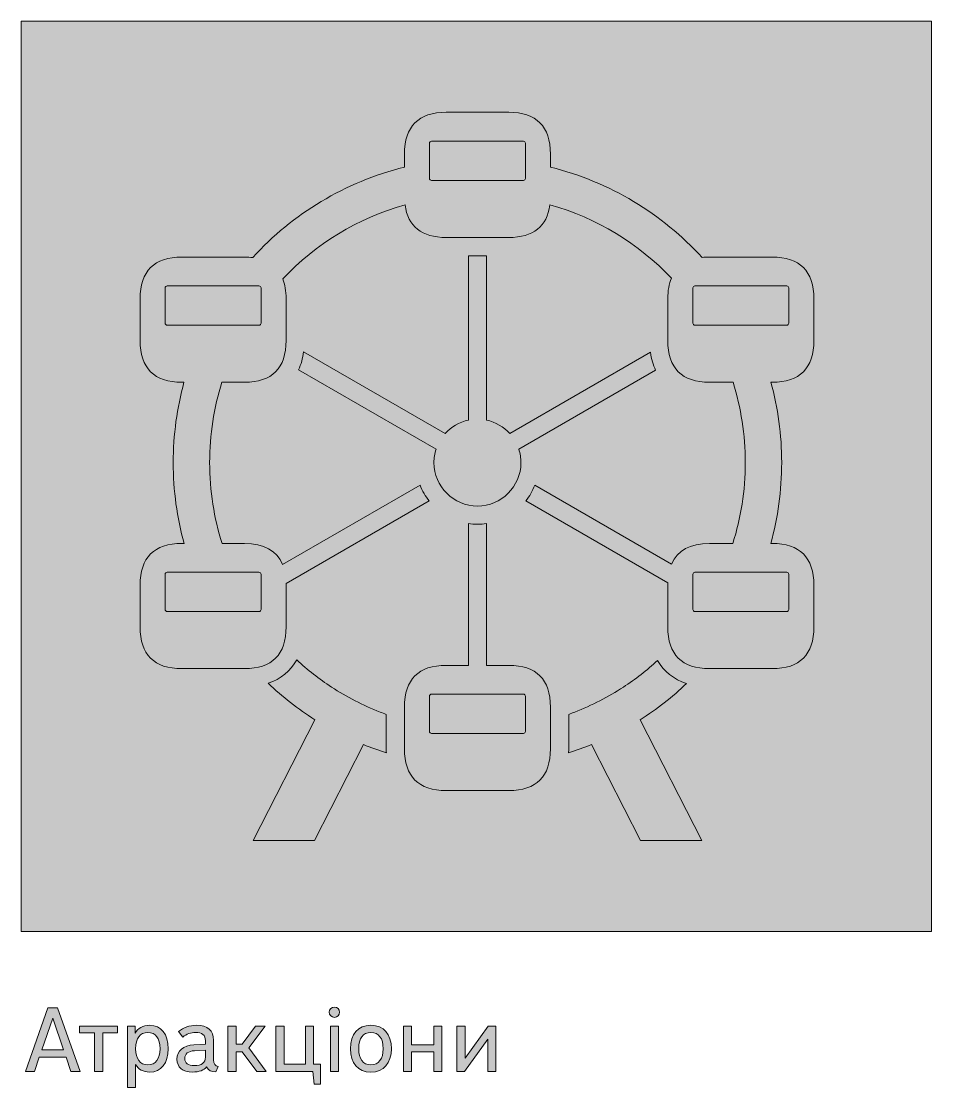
# Model space of a CAD drawing. Header units: millimetres. Extents: x -1334 to 1514, y -1037 to 10.
# Drawn here: x 693.7 to 793.7, y -279.2 to -162 of the extents above; entities that cross this region are included whole.
import ezdxf

# ---------------------------------------------------------------- set-up
doc = ezdxf.new("R2010")
doc.units = ezdxf.units.MM
doc.header["$MEASUREMENT"] = 0
doc.layers.add('bg', color=7, linetype='Continuous', lineweight=0)
doc.layers.add('icons', color=7, linetype='Continuous', lineweight=0)

# ---------------------------------------------------------------- blocks, each defined once
blk = doc.blocks.new('Block_69')
at = {"layer": 'icons', "true_color": 0x231f20, "transparency": 33554687}
h = blk.add_hatch(color=250, dxfattribs=at)
h.dxf.hatch_style = 2
edge = h.paths.add_edge_path()
edge.add_spline(control_points=[(698.33, -275.02), (698.33, -275.02), (697.15, -271.55), (697.15, -271.55), (697.15, -271.55), (695.96, -275.02), (695.96, -275.02), (695.96, -275.02), (698.33, -275.02), (698.33, -275.02)], knot_values=[0, 0, 0, 0, 1, 1, 1, 2, 2, 2, 3, 3, 3, 3], degree=3, periodic=0)
edge = h.paths.add_edge_path()
edge.add_spline(control_points=[(698.61, -275.82), (698.61, -275.82), (695.68, -275.82), (695.68, -275.82), (695.68, -275.82), (695.15, -277.38), (695.15, -277.38), (695.15, -277.38), (694.15, -277.38), (694.15, -277.38), (694.15, -277.38), (696.63, -270.4), (696.63, -270.4), (696.63, -270.4), (697.67, -270.4), (697.67, -270.4), (697.67, -270.4), (700.15, -277.38), (700.15, -277.38), (700.15, -277.38), (699.15, -277.38), (699.15, -277.38), (699.15, -277.38), (698.61, -275.82), (698.61, -275.82)], knot_values=[0, 0, 0, 0, 1, 1, 1, 2, 2, 2, 3, 3, 3, 4, 4, 4, 5, 5, 5, 6, 6, 6, 7, 7, 7, 8, 8, 8, 8], degree=3, periodic=0)
h = blk.add_hatch(color=250, dxfattribs=at)
h.dxf.hatch_style = 2
edge = h.paths.add_edge_path()
edge.add_spline(control_points=[(728.55, -277.38), (728.55, -277.38), (727.65, -277.38), (727.65, -277.38), (727.65, -277.38), (727.65, -272.4), (727.65, -272.4), (727.65, -272.4), (728.55, -272.4), (728.55, -272.4), (728.55, -272.4), (728.55, -277.38), (728.55, -277.38)], knot_values=[0, 0, 0, 0, 1, 1, 1, 2, 2, 2, 3, 3, 3, 4, 4, 4, 4], degree=3, periodic=0)
edge = h.paths.add_edge_path()
edge.add_spline(control_points=[(728.1, -270.31), (728.43, -270.31), (728.67, -270.54), (728.67, -270.87), (728.67, -271.2), (728.43, -271.45), (728.1, -271.45), (727.77, -271.45), (727.52, -271.2), (727.52, -270.87), (727.52, -270.54), (727.77, -270.31), (728.1, -270.31)], knot_values=[0, 0, 0, 0, 1, 1, 1, 2, 2, 2, 3, 3, 3, 4, 4, 4, 4], degree=3, periodic=0)
h = blk.add_hatch(color=250, dxfattribs=at)
h.dxf.hatch_style = 2
edge = h.paths.add_edge_path()
edge.add_spline(control_points=[(700.1, -272.4), (700.1, -272.4), (704.28, -272.4), (704.28, -272.4), (704.28, -272.4), (704.28, -273.16), (704.28, -273.16), (704.28, -273.16), (702.64, -273.16), (702.64, -273.16), (702.64, -273.16), (702.64, -277.38), (702.64, -277.38), (702.64, -277.38), (701.74, -277.38), (701.74, -277.38), (701.74, -277.38), (701.74, -273.16), (701.74, -273.16), (701.74, -273.16), (700.1, -273.16), (700.1, -273.16), (700.1, -273.16), (700.1, -272.4), (700.1, -272.4)], knot_values=[0, 0, 0, 0, 1, 1, 1, 2, 2, 2, 3, 3, 3, 4, 4, 4, 5, 5, 5, 6, 6, 6, 7, 7, 7, 8, 8, 8, 8], degree=3, periodic=0)
h = blk.add_hatch(color=250, dxfattribs=at)
h.dxf.hatch_style = 2
edge = h.paths.add_edge_path()
edge.add_spline(control_points=[(707.6, -273.12), (706.73, -273.12), (706.25, -273.73), (706.25, -274.89), (706.25, -276.03), (706.73, -276.65), (707.6, -276.65), (708.47, -276.65), (708.95, -276.03), (708.95, -274.89), (708.95, -273.74), (708.47, -273.12), (707.6, -273.12)], knot_values=[0, 0, 0, 0, 1, 1, 1, 2, 2, 2, 3, 3, 3, 4, 4, 4, 4], degree=3, periodic=0)
edge = h.paths.add_edge_path()
edge.add_spline(control_points=[(707.78, -272.32), (709.08, -272.32), (709.84, -273.25), (709.84, -274.89), (709.84, -276.52), (709.09, -277.46), (707.78, -277.46), (707.08, -277.46), (706.56, -277.17), (706.25, -276.63), (706.25, -276.63), (706.25, -279.17), (706.25, -279.17), (706.25, -279.17), (705.36, -279.17), (705.36, -279.17), (705.36, -279.17), (705.36, -272.4), (705.36, -272.4), (705.36, -272.4), (706.21, -272.4), (706.21, -272.4), (706.21, -272.4), (706.21, -273.19), (706.21, -273.19), (706.51, -272.63), (707.05, -272.32), (707.78, -272.32)], knot_values=[0, 0, 0, 0, 1, 1, 1, 2, 2, 2, 3, 3, 3, 4, 4, 4, 5, 5, 5, 6, 6, 6, 7, 7, 7, 8, 8, 8, 9, 9, 9, 9], degree=3, periodic=0)
h = blk.add_hatch(color=250, dxfattribs=at)
h.dxf.hatch_style = 2
edge = h.paths.add_edge_path()
edge.add_spline(control_points=[(712.73, -275.11), (712.04, -275.14), (711.66, -275.46), (711.66, -275.96), (711.66, -276.47), (712.02, -276.75), (712.73, -276.75), (713.49, -276.75), (713.93, -276.42), (713.93, -275.82), (713.93, -275.82), (713.93, -275.05), (713.93, -275.05), (713.93, -275.05), (712.73, -275.11), (712.73, -275.11)], knot_values=[0, 0, 0, 0, 1, 1, 1, 2, 2, 2, 3, 3, 3, 4, 4, 4, 5, 5, 5, 5], degree=3, periodic=0)
edge = h.paths.add_edge_path()
edge.add_spline(control_points=[(710.98, -273.01), (711.52, -272.56), (712.16, -272.32), (712.94, -272.32), (714.17, -272.32), (714.82, -272.9), (714.82, -273.96), (714.82, -273.96), (714.82, -276.12), (714.82, -276.12), (714.82, -276.53), (715.01, -276.79), (715.34, -276.85), (715.34, -276.85), (715.07, -277.45), (715.07, -277.45), (714.59, -277.45), (714.24, -277.25), (714.06, -276.89), (713.79, -277.24), (713.21, -277.46), (712.52, -277.46), (711.42, -277.46), (710.8, -276.93), (710.8, -276.05), (710.8, -275.12), (711.49, -274.53), (712.65, -274.47), (712.65, -274.47), (713.93, -274.4), (713.93, -274.4), (713.93, -274.4), (713.93, -273.99), (713.93, -273.99), (713.93, -273.42), (713.55, -273.1), (712.86, -273.1), (712.33, -273.1), (711.84, -273.27), (711.45, -273.61), (711.45, -273.61), (710.98, -273.01), (710.98, -273.01)], knot_values=[0, 0, 0, 0, 1, 1, 1, 2, 2, 2, 3, 3, 3, 4, 4, 4, 5, 5, 5, 6, 6, 6, 7, 7, 7, 8, 8, 8, 9, 9, 9, 10, 10, 10, 11, 11, 11, 12, 12, 12, 13, 13, 13, 14, 14, 14, 14], degree=3, periodic=0)
h = blk.add_hatch(color=250, dxfattribs=at)
h.dxf.hatch_style = 2
edge = h.paths.add_edge_path()
edge.add_spline(control_points=[(717.29, -275.22), (717.29, -275.22), (717.29, -277.38), (717.29, -277.38), (717.29, -277.38), (716.39, -277.38), (716.39, -277.38), (716.39, -277.38), (716.39, -272.4), (716.39, -272.4), (716.39, -272.4), (717.29, -272.4), (717.29, -272.4), (717.29, -272.4), (717.29, -274.4), (717.29, -274.4), (717.29, -274.4), (717.95, -274.4), (717.95, -274.4), (717.95, -274.4), (719.42, -272.4), (719.42, -272.4), (719.42, -272.4), (720.47, -272.4), (720.47, -272.4), (720.47, -272.4), (718.69, -274.81), (718.69, -274.81), (718.69, -274.81), (720.61, -277.38), (720.61, -277.38), (720.61, -277.38), (719.56, -277.38), (719.56, -277.38), (719.56, -277.38), (717.95, -275.22), (717.95, -275.22), (717.95, -275.22), (717.29, -275.22), (717.29, -275.22)], knot_values=[0, 0, 0, 0, 1, 1, 1, 2, 2, 2, 3, 3, 3, 4, 4, 4, 5, 5, 5, 6, 6, 6, 7, 7, 7, 8, 8, 8, 9, 9, 9, 10, 10, 10, 11, 11, 11, 12, 12, 12, 13, 13, 13, 13], degree=3, periodic=0)
h = blk.add_hatch(color=250, dxfattribs=at)
h.dxf.hatch_style = 2
edge = h.paths.add_edge_path()
edge.add_spline(control_points=[(725.86, -278.77), (725.86, -278.77), (725.71, -277.38), (725.71, -277.38), (725.71, -277.38), (721.67, -277.38), (721.67, -277.38), (721.67, -277.38), (721.67, -272.4), (721.67, -272.4), (721.67, -272.4), (722.57, -272.4), (722.57, -272.4), (722.57, -272.4), (722.57, -276.6), (722.57, -276.6), (722.57, -276.6), (724.91, -276.6), (724.91, -276.6), (724.91, -276.6), (724.91, -272.4), (724.91, -272.4), (724.91, -272.4), (725.81, -272.4), (725.81, -272.4), (725.81, -272.4), (725.81, -276.6), (725.81, -276.6), (725.81, -276.6), (726.55, -276.6), (726.55, -276.6), (726.55, -276.6), (726.55, -278.77), (726.55, -278.77), (726.55, -278.77), (725.86, -278.77), (725.86, -278.77)], knot_values=[0, 0, 0, 0, 1, 1, 1, 2, 2, 2, 3, 3, 3, 4, 4, 4, 5, 5, 5, 6, 6, 6, 7, 7, 7, 8, 8, 8, 9, 9, 9, 10, 10, 10, 11, 11, 11, 12, 12, 12, 12], degree=3, periodic=0)
h = blk.add_hatch(color=250, dxfattribs=at)
h.dxf.hatch_style = 2
edge = h.paths.add_edge_path()
edge.add_spline(control_points=[(732.1, -276.65), (732.97, -276.65), (733.45, -276.03), (733.45, -274.89), (733.45, -273.73), (732.97, -273.12), (732.1, -273.12), (731.24, -273.12), (730.76, -273.73), (730.76, -274.89), (730.76, -276.03), (731.24, -276.65), (732.1, -276.65)], knot_values=[0, 0, 0, 0, 1, 1, 1, 2, 2, 2, 3, 3, 3, 4, 4, 4, 4], degree=3, periodic=0)
edge = h.paths.add_edge_path()
edge.add_spline(control_points=[(732.1, -277.46), (730.68, -277.46), (729.86, -276.52), (729.86, -274.89), (729.86, -273.25), (730.68, -272.32), (732.1, -272.32), (733.53, -272.32), (734.35, -273.25), (734.35, -274.89), (734.35, -276.52), (733.53, -277.46), (732.1, -277.46)], knot_values=[0, 0, 0, 0, 1, 1, 1, 2, 2, 2, 3, 3, 3, 4, 4, 4, 4], degree=3, periodic=0)
h = blk.add_hatch(color=250, dxfattribs=at)
h.dxf.hatch_style = 2
edge = h.paths.add_edge_path()
edge.add_spline(control_points=[(736.57, -277.38), (736.57, -277.38), (735.67, -277.38), (735.67, -277.38), (735.67, -277.38), (735.67, -272.4), (735.67, -272.4), (735.67, -272.4), (736.57, -272.4), (736.57, -272.4), (736.57, -272.4), (736.57, -274.47), (736.57, -274.47), (736.57, -274.47), (739.01, -274.47), (739.01, -274.47), (739.01, -274.47), (739.01, -272.4), (739.01, -272.4), (739.01, -272.4), (739.91, -272.4), (739.91, -272.4), (739.91, -272.4), (739.91, -277.38), (739.91, -277.38), (739.91, -277.38), (739.01, -277.38), (739.01, -277.38), (739.01, -277.38), (739.01, -275.24), (739.01, -275.24), (739.01, -275.24), (736.57, -275.24), (736.57, -275.24), (736.57, -275.24), (736.57, -277.38), (736.57, -277.38)], knot_values=[0, 0, 0, 0, 1, 1, 1, 2, 2, 2, 3, 3, 3, 4, 4, 4, 5, 5, 5, 6, 6, 6, 7, 7, 7, 8, 8, 8, 9, 9, 9, 10, 10, 10, 11, 11, 11, 12, 12, 12, 12], degree=3, periodic=0)
h = blk.add_hatch(color=250, dxfattribs=at)
h.dxf.hatch_style = 2
edge = h.paths.add_edge_path()
edge.add_spline(control_points=[(744.99, -272.4), (744.99, -272.4), (745.84, -272.4), (745.84, -272.4), (745.84, -272.4), (745.84, -277.38), (745.84, -277.38), (745.84, -277.38), (744.94, -277.38), (744.94, -277.38), (744.94, -277.38), (744.94, -273.83), (744.94, -273.83), (744.94, -273.83), (742.4, -277.38), (742.4, -277.38), (742.4, -277.38), (741.55, -277.38), (741.55, -277.38), (741.55, -277.38), (741.55, -272.4), (741.55, -272.4), (741.55, -272.4), (742.45, -272.4), (742.45, -272.4), (742.45, -272.4), (742.45, -275.93), (742.45, -275.93), (742.45, -275.93), (744.99, -272.4), (744.99, -272.4)], knot_values=[0, 0, 0, 0, 1, 1, 1, 2, 2, 2, 3, 3, 3, 4, 4, 4, 5, 5, 5, 6, 6, 6, 7, 7, 7, 8, 8, 8, 9, 9, 9, 10, 10, 10, 10], degree=3, periodic=0)
at = {"layer": 'icons'}
for points, knots in [([(698.61, -275.82), (698.61, -275.82), (695.68, -275.82), (695.68, -275.82), (695.68, -275.82), (695.15, -277.38), (695.15, -277.38), (695.15, -277.38), (694.15, -277.38), (694.15, -277.38), (694.15, -277.38), (696.63, -270.4), (696.63, -270.4), (696.63, -270.4), (697.67, -270.4), (697.67, -270.4), (697.67, -270.4), (700.15, -277.38), (700.15, -277.38), (700.15, -277.38), (699.15, -277.38), (699.15, -277.38), (699.15, -277.38), (698.61, -275.82), (698.61, -275.82)], [0, 0, 0, 0, 1, 1, 1, 2, 2, 2, 3, 3, 3, 4, 4, 4, 5, 5, 5, 6, 6, 6, 7, 7, 7, 8, 8, 8, 8]), ([(728.1, -270.31), (728.43, -270.31), (728.67, -270.54), (728.67, -270.87), (728.67, -271.2), (728.43, -271.45), (728.1, -271.45), (727.77, -271.45), (727.52, -271.2), (727.52, -270.87), (727.52, -270.54), (727.77, -270.31), (728.1, -270.31)], [0, 0, 0, 0, 1, 1, 1, 2, 2, 2, 3, 3, 3, 4, 4, 4, 4]), ([(698.33, -275.02), (698.33, -275.02), (697.15, -271.55), (697.15, -271.55), (697.15, -271.55), (695.96, -275.02), (695.96, -275.02), (695.96, -275.02), (698.33, -275.02), (698.33, -275.02)], [0, 0, 0, 0, 1, 1, 1, 2, 2, 2, 3, 3, 3, 3]), ([(700.1, -272.4), (700.1, -272.4), (704.28, -272.4), (704.28, -272.4), (704.28, -272.4), (704.28, -273.16), (704.28, -273.16), (704.28, -273.16), (702.64, -273.16), (702.64, -273.16), (702.64, -273.16), (702.64, -277.38), (702.64, -277.38), (702.64, -277.38), (701.74, -277.38), (701.74, -277.38), (701.74, -277.38), (701.74, -273.16), (701.74, -273.16), (701.74, -273.16), (700.1, -273.16), (700.1, -273.16), (700.1, -273.16), (700.1, -272.4), (700.1, -272.4)], [0, 0, 0, 0, 1, 1, 1, 2, 2, 2, 3, 3, 3, 4, 4, 4, 5, 5, 5, 6, 6, 6, 7, 7, 7, 8, 8, 8, 8]), ([(707.78, -272.32), (709.08, -272.32), (709.84, -273.25), (709.84, -274.89), (709.84, -276.52), (709.09, -277.46), (707.78, -277.46), (707.08, -277.46), (706.56, -277.17), (706.25, -276.63), (706.25, -276.63), (706.25, -279.17), (706.25, -279.17), (706.25, -279.17), (705.36, -279.17), (705.36, -279.17), (705.36, -279.17), (705.36, -272.4), (705.36, -272.4), (705.36, -272.4), (706.21, -272.4), (706.21, -272.4), (706.21, -272.4), (706.21, -273.19), (706.21, -273.19), (706.51, -272.63), (707.05, -272.32), (707.78, -272.32)], [0, 0, 0, 0, 1, 1, 1, 2, 2, 2, 3, 3, 3, 4, 4, 4, 5, 5, 5, 6, 6, 6, 7, 7, 7, 8, 8, 8, 9, 9, 9, 9]), ([(710.98, -273.01), (711.52, -272.56), (712.16, -272.32), (712.94, -272.32), (714.17, -272.32), (714.82, -272.9), (714.82, -273.96), (714.82, -273.96), (714.82, -276.12), (714.82, -276.12), (714.82, -276.53), (715.01, -276.79), (715.34, -276.85), (715.34, -276.85), (715.07, -277.45), (715.07, -277.45), (714.59, -277.45), (714.24, -277.25), (714.06, -276.89), (713.79, -277.24), (713.21, -277.46), (712.52, -277.46), (711.42, -277.46), (710.8, -276.93), (710.8, -276.05), (710.8, -275.12), (711.49, -274.53), (712.65, -274.47), (712.65, -274.47), (713.93, -274.4), (713.93, -274.4), (713.93, -274.4), (713.93, -273.99), (713.93, -273.99), (713.93, -273.42), (713.55, -273.1), (712.86, -273.1), (712.33, -273.1), (711.84, -273.27), (711.45, -273.61), (711.45, -273.61), (710.98, -273.01), (710.98, -273.01)], [0, 0, 0, 0, 1, 1, 1, 2, 2, 2, 3, 3, 3, 4, 4, 4, 5, 5, 5, 6, 6, 6, 7, 7, 7, 8, 8, 8, 9, 9, 9, 10, 10, 10, 11, 11, 11, 12, 12, 12, 13, 13, 13, 14, 14, 14, 14]), ([(717.29, -275.22), (717.29, -275.22), (717.29, -277.38), (717.29, -277.38), (717.29, -277.38), (716.39, -277.38), (716.39, -277.38), (716.39, -277.38), (716.39, -272.4), (716.39, -272.4), (716.39, -272.4), (717.29, -272.4), (717.29, -272.4), (717.29, -272.4), (717.29, -274.4), (717.29, -274.4), (717.29, -274.4), (717.95, -274.4), (717.95, -274.4), (717.95, -274.4), (719.42, -272.4), (719.42, -272.4), (719.42, -272.4), (720.47, -272.4), (720.47, -272.4), (720.47, -272.4), (718.69, -274.81), (718.69, -274.81), (718.69, -274.81), (720.61, -277.38), (720.61, -277.38), (720.61, -277.38), (719.56, -277.38), (719.56, -277.38), (719.56, -277.38), (717.95, -275.22), (717.95, -275.22), (717.95, -275.22), (717.29, -275.22), (717.29, -275.22)], [0, 0, 0, 0, 1, 1, 1, 2, 2, 2, 3, 3, 3, 4, 4, 4, 5, 5, 5, 6, 6, 6, 7, 7, 7, 8, 8, 8, 9, 9, 9, 10, 10, 10, 11, 11, 11, 12, 12, 12, 13, 13, 13, 13]), ([(725.86, -278.77), (725.86, -278.77), (725.71, -277.38), (725.71, -277.38), (725.71, -277.38), (721.67, -277.38), (721.67, -277.38), (721.67, -277.38), (721.67, -272.4), (721.67, -272.4), (721.67, -272.4), (722.57, -272.4), (722.57, -272.4), (722.57, -272.4), (722.57, -276.6), (722.57, -276.6), (722.57, -276.6), (724.91, -276.6), (724.91, -276.6), (724.91, -276.6), (724.91, -272.4), (724.91, -272.4), (724.91, -272.4), (725.81, -272.4), (725.81, -272.4), (725.81, -272.4), (725.81, -276.6), (725.81, -276.6), (725.81, -276.6), (726.55, -276.6), (726.55, -276.6), (726.55, -276.6), (726.55, -278.77), (726.55, -278.77), (726.55, -278.77), (725.86, -278.77), (725.86, -278.77)], [0, 0, 0, 0, 1, 1, 1, 2, 2, 2, 3, 3, 3, 4, 4, 4, 5, 5, 5, 6, 6, 6, 7, 7, 7, 8, 8, 8, 9, 9, 9, 10, 10, 10, 11, 11, 11, 12, 12, 12, 12]), ([(728.55, -277.38), (728.55, -277.38), (727.65, -277.38), (727.65, -277.38), (727.65, -277.38), (727.65, -272.4), (727.65, -272.4), (727.65, -272.4), (728.55, -272.4), (728.55, -272.4), (728.55, -272.4), (728.55, -277.38), (728.55, -277.38)], [0, 0, 0, 0, 1, 1, 1, 2, 2, 2, 3, 3, 3, 4, 4, 4, 4]), ([(732.1, -277.46), (730.68, -277.46), (729.86, -276.52), (729.86, -274.89), (729.86, -273.25), (730.68, -272.32), (732.1, -272.32), (733.53, -272.32), (734.35, -273.25), (734.35, -274.89), (734.35, -276.52), (733.53, -277.46), (732.1, -277.46)], [0, 0, 0, 0, 1, 1, 1, 2, 2, 2, 3, 3, 3, 4, 4, 4, 4]), ([(736.57, -277.38), (736.57, -277.38), (735.67, -277.38), (735.67, -277.38), (735.67, -277.38), (735.67, -272.4), (735.67, -272.4), (735.67, -272.4), (736.57, -272.4), (736.57, -272.4), (736.57, -272.4), (736.57, -274.47), (736.57, -274.47), (736.57, -274.47), (739.01, -274.47), (739.01, -274.47), (739.01, -274.47), (739.01, -272.4), (739.01, -272.4), (739.01, -272.4), (739.91, -272.4), (739.91, -272.4), (739.91, -272.4), (739.91, -277.38), (739.91, -277.38), (739.91, -277.38), (739.01, -277.38), (739.01, -277.38), (739.01, -277.38), (739.01, -275.24), (739.01, -275.24), (739.01, -275.24), (736.57, -275.24), (736.57, -275.24), (736.57, -275.24), (736.57, -277.38), (736.57, -277.38)], [0, 0, 0, 0, 1, 1, 1, 2, 2, 2, 3, 3, 3, 4, 4, 4, 5, 5, 5, 6, 6, 6, 7, 7, 7, 8, 8, 8, 9, 9, 9, 10, 10, 10, 11, 11, 11, 12, 12, 12, 12]), ([(744.99, -272.4), (744.99, -272.4), (745.84, -272.4), (745.84, -272.4), (745.84, -272.4), (745.84, -277.38), (745.84, -277.38), (745.84, -277.38), (744.94, -277.38), (744.94, -277.38), (744.94, -277.38), (744.94, -273.83), (744.94, -273.83), (744.94, -273.83), (742.4, -277.38), (742.4, -277.38), (742.4, -277.38), (741.55, -277.38), (741.55, -277.38), (741.55, -277.38), (741.55, -272.4), (741.55, -272.4), (741.55, -272.4), (742.45, -272.4), (742.45, -272.4), (742.45, -272.4), (742.45, -275.93), (742.45, -275.93), (742.45, -275.93), (744.99, -272.4), (744.99, -272.4)], [0, 0, 0, 0, 1, 1, 1, 2, 2, 2, 3, 3, 3, 4, 4, 4, 5, 5, 5, 6, 6, 6, 7, 7, 7, 8, 8, 8, 9, 9, 9, 10, 10, 10, 10]), ([(707.6, -273.12), (706.73, -273.12), (706.25, -273.73), (706.25, -274.89), (706.25, -276.03), (706.73, -276.65), (707.6, -276.65), (708.47, -276.65), (708.95, -276.03), (708.95, -274.89), (708.95, -273.74), (708.47, -273.12), (707.6, -273.12)], [0, 0, 0, 0, 1, 1, 1, 2, 2, 2, 3, 3, 3, 4, 4, 4, 4]), ([(732.1, -276.65), (732.97, -276.65), (733.45, -276.03), (733.45, -274.89), (733.45, -273.73), (732.97, -273.12), (732.1, -273.12), (731.24, -273.12), (730.76, -273.73), (730.76, -274.89), (730.76, -276.03), (731.24, -276.65), (732.1, -276.65)], [0, 0, 0, 0, 1, 1, 1, 2, 2, 2, 3, 3, 3, 4, 4, 4, 4]), ([(712.73, -275.11), (712.04, -275.14), (711.66, -275.46), (711.66, -275.96), (711.66, -276.47), (712.02, -276.75), (712.73, -276.75), (713.49, -276.75), (713.93, -276.42), (713.93, -275.82), (713.93, -275.82), (713.93, -275.05), (713.93, -275.05), (713.93, -275.05), (712.73, -275.11), (712.73, -275.11)], [0, 0, 0, 0, 1, 1, 1, 2, 2, 2, 3, 3, 3, 4, 4, 4, 5, 5, 5, 5])]:
    blk.add_open_spline(points, degree=3, knots=knots, dxfattribs=at)
blk = doc.blocks.new('Block_158')
at = {"layer": 'icons'}
for points, knots in [([(780.76, -197.07), (780.76, -197.07), (780.76, -192.49), (780.76, -192.49), (780.76, -189.45), (779.22, -187.9), (776.18, -187.9), (776.18, -187.9), (769.3, -187.9), (769.3, -187.9), (769.02, -187.9), (768.75, -187.92), (768.49, -187.95), (764.11, -183.15), (758.35, -179.64), (751.83, -178.03), (751.83, -178.03), (751.83, -176.58), (751.83, -176.58), (751.83, -173.55), (750.28, -172), (747.25, -172), (747.25, -172), (740.37, -172), (740.37, -172), (737.33, -172), (735.79, -173.55), (735.79, -176.58), (735.79, -176.58), (735.79, -178.03), (735.79, -178.03), (729.27, -179.64), (723.5, -183.16), (719.12, -187.96), (718.83, -187.92), (718.53, -187.9), (718.21, -187.9), (718.21, -187.9), (711.33, -187.9), (711.33, -187.9), (708.3, -187.9), (706.75, -189.45), (706.75, -192.49), (706.75, -192.49), (706.75, -197.07), (706.75, -197.07), (706.75, -200.11), (708.3, -201.66), (711.33, -201.66), (711.33, -201.66), (711.57, -201.66), (711.57, -201.66), (710.8, -204.47), (710.39, -207.43), (710.39, -210.49), (710.39, -213.56), (710.8, -216.54), (711.58, -219.37), (711.58, -219.37), (711.33, -219.37), (711.33, -219.37), (708.29, -219.37), (706.75, -220.92), (706.75, -223.96), (706.75, -223.96), (706.75, -228.54), (706.75, -228.54), (706.75, -231.58), (708.29, -233.13), (711.33, -233.13), (711.33, -233.13), (718.21, -233.13), (718.21, -233.13), (721.25, -233.13), (722.79, -231.58), (722.79, -228.54), (722.79, -228.54), (722.79, -223.96), (722.79, -223.96), (722.79, -223.89), (722.79, -223.83), (722.79, -223.77), (722.79, -223.77), (738.51, -214.7), (738.51, -214.7), (738.09, -214.18), (737.75, -213.6), (737.51, -212.97), (737.51, -212.97), (722.4, -221.69), (722.4, -221.69), (721.76, -220.15), (720.36, -219.37), (718.21, -219.37), (718.21, -219.37), (715.76, -219.37), (715.76, -219.37), (714.87, -216.57), (714.39, -213.58), (714.39, -210.49), (714.39, -207.41), (714.86, -204.45), (715.74, -201.66), (715.74, -201.66), (718.21, -201.66), (718.21, -201.66), (721.25, -201.66), (722.79, -200.11), (722.79, -197.07), (722.79, -197.07), (722.79, -192.49), (722.79, -192.49), (722.79, -191.64), (722.67, -190.91), (722.43, -190.3), (726.04, -186.48), (730.66, -183.62), (735.85, -182.16), (736.17, -184.54), (737.69, -185.75), (740.37, -185.75), (740.37, -185.75), (747.25, -185.75), (747.25, -185.75), (749.93, -185.75), (751.45, -184.54), (751.77, -182.16), (756.93, -183.61), (761.52, -186.44), (765.12, -190.22), (764.85, -190.85), (764.72, -191.6), (764.72, -192.49), (764.72, -192.49), (764.72, -197.07), (764.72, -197.07), (764.72, -200.11), (766.27, -201.66), (769.3, -201.66), (769.3, -201.66), (771.88, -201.66), (771.88, -201.66), (772.76, -204.45), (773.23, -207.41), (773.23, -210.49), (773.23, -213.58), (772.75, -216.57), (771.86, -219.37), (771.86, -219.37), (769.3, -219.37), (769.3, -219.37), (767.17, -219.37), (765.78, -220.14), (765.13, -221.64), (765.13, -221.64), (750.11, -212.97), (750.11, -212.97), (749.99, -213.28), (749.84, -213.58), (749.67, -213.87), (749.51, -214.16), (749.32, -214.44), (749.11, -214.7), (749.11, -214.7), (764.73, -223.71), (764.73, -223.71), (764.72, -223.8), (764.72, -223.87), (764.72, -223.96), (764.72, -223.96), (764.72, -228.54), (764.72, -228.54), (764.72, -231.58), (766.27, -233.13), (769.3, -233.13), (769.3, -233.13), (776.18, -233.13), (776.18, -233.13), (779.22, -233.13), (780.76, -231.58), (780.76, -228.54), (780.76, -228.54), (780.76, -223.96), (780.76, -223.96), (780.76, -220.92), (779.22, -219.37), (776.18, -219.37), (776.18, -219.37), (776.03, -219.37), (776.03, -219.37), (776.81, -216.54), (777.23, -213.56), (777.23, -210.49), (777.23, -207.43), (776.82, -204.47), (776.05, -201.66), (776.05, -201.66), (776.18, -201.66), (776.18, -201.66), (779.22, -201.66), (780.76, -200.11), (780.76, -197.07)], [0, 0, 0, 0, 1, 1, 1, 2, 2, 2, 3, 3, 3, 4, 4, 4, 5, 5, 5, 6, 6, 6, 7, 7, 7, 8, 8, 8, 9, 9, 9, 10, 10, 10, 11, 11, 11, 12, 12, 12, 13, 13, 13, 14, 14, 14, 15, 15, 15, 16, 16, 16, 17, 17, 17, 18, 18, 18, 19, 19, 19, 20, 20, 20, 21, 21, 21, 22, 22, 22, 23, 23, 23, 24, 24, 24, 25, 25, 25, 26, 26, 26, 27, 27, 27, 28, 28, 28, 29, 29, 29, 30, 30, 30, 31, 31, 31, 32, 32, 32, 33, 33, 33, 34, 34, 34, 35, 35, 35, 36, 36, 36, 37, 37, 37, 38, 38, 38, 39, 39, 39, 40, 40, 40, 41, 41, 41, 42, 42, 42, 43, 43, 43, 44, 44, 44, 45, 45, 45, 46, 46, 46, 47, 47, 47, 48, 48, 48, 49, 49, 49, 50, 50, 50, 51, 51, 51, 52, 52, 52, 53, 53, 53, 54, 54, 54, 55, 55, 55, 56, 56, 56, 57, 57, 57, 58, 58, 58, 59, 59, 59, 60, 60, 60, 61, 61, 61, 62, 62, 62, 63, 63, 63, 64, 64, 64, 65, 65, 65, 66, 66, 66, 67, 67, 67, 67]), ([(749.08, -179.26), (749.08, -179.38), (748.98, -179.49), (748.85, -179.49), (748.85, -179.49), (738.77, -179.49), (738.77, -179.49), (738.64, -179.49), (738.54, -179.38), (738.54, -179.26), (738.54, -179.26), (738.54, -175.4), (738.54, -175.4), (738.54, -175.27), (738.64, -175.17), (738.77, -175.17), (738.77, -175.17), (748.85, -175.17), (748.85, -175.17), (748.98, -175.17), (749.08, -175.27), (749.08, -175.4), (749.08, -175.4), (749.08, -179.26), (749.08, -179.26)], [0, 0, 0, 0, 1, 1, 1, 2, 2, 2, 3, 3, 3, 4, 4, 4, 5, 5, 5, 6, 6, 6, 7, 7, 7, 8, 8, 8, 8]), ([(743.81, -215.26), (746.45, -215.26), (748.58, -213.12), (748.58, -210.49), (748.58, -209.97), (748.5, -209.48), (748.35, -209.01), (748.35, -209.01), (763.38, -200.34), (763.38, -200.34), (763.1, -199.75), (762.91, -199.09), (762.81, -198.36), (762.81, -198.36), (747.35, -207.29), (747.35, -207.29), (746.69, -206.56), (745.81, -206.03), (744.81, -205.81), (744.81, -205.81), (744.81, -187.75), (744.81, -187.75), (744.81, -187.75), (742.81, -187.75), (742.81, -187.75), (742.81, -187.75), (742.81, -205.81), (742.81, -205.81), (741.81, -206.03), (740.93, -206.56), (740.27, -207.29), (740.27, -207.29), (724.71, -198.3), (724.71, -198.3), (724.62, -199.04), (724.43, -199.7), (724.16, -200.29), (724.16, -200.29), (739.27, -209.01), (739.27, -209.01), (739.11, -209.48), (739.03, -209.97), (739.03, -210.49), (739.03, -213.12), (741.17, -215.26), (743.81, -215.26)], [0, 0, 0, 0, 1, 1, 1, 2, 2, 2, 3, 3, 3, 4, 4, 4, 5, 5, 5, 6, 6, 6, 7, 7, 7, 8, 8, 8, 9, 9, 9, 10, 10, 10, 11, 11, 11, 12, 12, 12, 13, 13, 13, 14, 14, 14, 15, 15, 15, 15]), ([(720.04, -195.16), (720.04, -195.29), (719.94, -195.39), (719.81, -195.39), (719.81, -195.39), (709.73, -195.39), (709.73, -195.39), (709.6, -195.39), (709.5, -195.29), (709.5, -195.16), (709.5, -195.16), (709.5, -191.3), (709.5, -191.3), (709.5, -191.18), (709.6, -191.07), (709.73, -191.07), (709.73, -191.07), (719.81, -191.07), (719.81, -191.07), (719.94, -191.07), (720.04, -191.18), (720.04, -191.3), (720.04, -191.3), (720.04, -195.16), (720.04, -195.16)], [0, 0, 0, 0, 1, 1, 1, 2, 2, 2, 3, 3, 3, 4, 4, 4, 5, 5, 5, 6, 6, 6, 7, 7, 7, 8, 8, 8, 8]), ([(767.7, -195.39), (767.57, -195.39), (767.47, -195.29), (767.47, -195.16), (767.47, -195.16), (767.47, -191.3), (767.47, -191.3), (767.47, -191.18), (767.57, -191.07), (767.7, -191.07), (767.7, -191.07), (777.78, -191.07), (777.78, -191.07), (777.91, -191.07), (778.01, -191.18), (778.01, -191.3), (778.01, -191.3), (778.01, -195.16), (778.01, -195.16), (778.01, -195.29), (777.91, -195.39), (777.78, -195.39), (777.78, -195.39), (767.7, -195.39), (767.7, -195.39)], [0, 0, 0, 0, 1, 1, 1, 2, 2, 2, 3, 3, 3, 4, 4, 4, 5, 5, 5, 6, 6, 6, 7, 7, 7, 8, 8, 8, 8]), ([(747.25, -232.77), (747.25, -232.77), (744.81, -232.77), (744.81, -232.77), (744.81, -232.77), (744.81, -217.18), (744.81, -217.18), (744.48, -217.23), (744.15, -217.26), (743.81, -217.26), (743.47, -217.26), (743.13, -217.23), (742.81, -217.18), (742.81, -217.18), (742.81, -232.77), (742.81, -232.77), (742.81, -232.77), (740.37, -232.77), (740.37, -232.77), (737.33, -232.77), (735.79, -234.31), (735.79, -237.35), (735.79, -237.35), (735.79, -241.94), (735.79, -241.94), (735.79, -244.97), (737.33, -246.52), (740.37, -246.52), (740.37, -246.52), (747.25, -246.52), (747.25, -246.52), (750.28, -246.52), (751.83, -244.97), (751.83, -241.94), (751.83, -241.94), (751.83, -237.35), (751.83, -237.35), (751.83, -234.31), (750.28, -232.77), (747.25, -232.77)], [0, 0, 0, 0, 1, 1, 1, 2, 2, 2, 3, 3, 3, 4, 4, 4, 5, 5, 5, 6, 6, 6, 7, 7, 7, 8, 8, 8, 9, 9, 9, 10, 10, 10, 11, 11, 11, 12, 12, 12, 13, 13, 13, 13]), ([(719.81, -222.54), (719.94, -222.54), (720.04, -222.65), (720.04, -222.77), (720.04, -222.77), (720.04, -226.63), (720.04, -226.63), (720.04, -226.76), (719.94, -226.86), (719.81, -226.86), (719.81, -226.86), (709.73, -226.86), (709.73, -226.86), (709.6, -226.86), (709.5, -226.76), (709.5, -226.63), (709.5, -226.63), (709.5, -222.77), (709.5, -222.77), (709.5, -222.65), (709.6, -222.54), (709.73, -222.54), (709.73, -222.54), (719.81, -222.54), (719.81, -222.54)], [0, 0, 0, 0, 1, 1, 1, 2, 2, 2, 3, 3, 3, 4, 4, 4, 5, 5, 5, 6, 6, 6, 7, 7, 7, 8, 8, 8, 8]), ([(777.78, -222.54), (777.91, -222.54), (778.01, -222.65), (778.01, -222.77), (778.01, -222.77), (778.01, -226.63), (778.01, -226.63), (778.01, -226.76), (777.91, -226.86), (777.78, -226.86), (777.78, -226.86), (767.7, -226.86), (767.7, -226.86), (767.57, -226.86), (767.47, -226.76), (767.47, -226.63), (767.47, -226.63), (767.47, -222.77), (767.47, -222.77), (767.47, -222.65), (767.57, -222.54), (767.7, -222.54), (767.7, -222.54), (777.78, -222.54), (777.78, -222.54)], [0, 0, 0, 0, 1, 1, 1, 2, 2, 2, 3, 3, 3, 4, 4, 4, 5, 5, 5, 6, 6, 6, 7, 7, 7, 8, 8, 8, 8]), ([(733.8, -242.38), (732.95, -242.12), (732.11, -241.81), (731.28, -241.48), (731.28, -241.48), (725.9, -252), (725.9, -252), (725.9, -252), (719.16, -252), (719.16, -252), (719.16, -252), (725.94, -238.74), (725.94, -238.74), (724.1, -237.57), (722.38, -236.22), (720.81, -234.73), (722.21, -234.27), (723.28, -233.39), (723.95, -232.17), (725.14, -233.27), (726.42, -234.26), (727.78, -235.15), (729.45, -236.24), (731.23, -237.16), (733.11, -237.9), (733.34, -237.98), (733.56, -238.07), (733.79, -238.15), (733.79, -238.15), (733.79, -241.94), (733.79, -241.94), (733.79, -242.09), (733.79, -242.24), (733.8, -242.38)], [0, 0, 0, 0, 1, 1, 1, 2, 2, 2, 3, 3, 3, 4, 4, 4, 5, 5, 5, 6, 6, 6, 7, 7, 7, 8, 8, 8, 9, 9, 9, 10, 10, 10, 11, 11, 11, 11]), ([(768.46, -252), (768.46, -252), (761.72, -252), (761.72, -252), (761.72, -252), (756.33, -241.48), (756.33, -241.48), (755.51, -241.81), (754.67, -242.12), (753.82, -242.38), (753.83, -242.24), (753.83, -242.09), (753.83, -241.94), (753.83, -241.94), (753.83, -238.15), (753.83, -238.15), (754.06, -238.07), (754.28, -237.98), (754.5, -237.9), (756.38, -237.16), (758.17, -236.24), (759.84, -235.15), (761.17, -234.28), (762.43, -233.31), (763.6, -232.23), (764.29, -233.45), (765.37, -234.31), (766.78, -234.76), (765.22, -236.24), (763.51, -237.58), (761.67, -238.74), (761.67, -238.74), (768.46, -252), (768.46, -252)], [0, 0, 0, 0, 1, 1, 1, 2, 2, 2, 3, 3, 3, 4, 4, 4, 5, 5, 5, 6, 6, 6, 7, 7, 7, 8, 8, 8, 9, 9, 9, 10, 10, 10, 11, 11, 11, 11]), ([(749.08, -240.02), (749.08, -240.15), (748.98, -240.25), (748.85, -240.25), (748.85, -240.25), (738.77, -240.25), (738.77, -240.25), (738.64, -240.25), (738.54, -240.15), (738.54, -240.02), (738.54, -240.02), (738.54, -236.16), (738.54, -236.16), (738.54, -236.04), (738.64, -235.93), (738.77, -235.93), (738.77, -235.93), (748.85, -235.93), (748.85, -235.93), (748.98, -235.93), (749.08, -236.04), (749.08, -236.16), (749.08, -236.16), (749.08, -240.02), (749.08, -240.02)], [0, 0, 0, 0, 1, 1, 1, 2, 2, 2, 3, 3, 3, 4, 4, 4, 5, 5, 5, 6, 6, 6, 7, 7, 7, 8, 8, 8, 8])]:
    blk.add_open_spline(points, degree=3, knots=knots, dxfattribs=at)
blk = doc.blocks.new('Block_157')
at = {"layer": 'icons'}
blk.add_blockref('Block_158', (0, 0), dxfattribs=at)
blk = doc.blocks.new('Block_156')
at = {"layer": 'icons'}
blk.add_blockref('Block_157', (0, 0), dxfattribs=at)
blk = doc.blocks.new('Block_155')
at = {"layer": 'icons'}
blk.add_blockref('Block_156', (0, 0), dxfattribs=at)

msp = doc.modelspace()

# ---------------------------------------------------------------- hatches: boundary and pattern name
at = {"layer": 'bg', "true_color": 0x592d2c, "transparency": 33554687}
h = msp.add_hatch(color=29, dxfattribs=at)
h.dxf.hatch_style = 2
h.paths.add_polyline_path([(793.7, -262), (693.7, -262), (693.7, -162), (793.7, -162)])

# ---------------------------------------------------------------- linework, layer by layer
at = {"layer": 'bg'}
msp.add_lwpolyline([(793.7, -262), (693.7, -262), (693.7, -162), (793.7, -162)], close=True, dxfattribs=at)

# ---------------------------------------------------------------- block references
at = {"layer": 'icons'}
for name in ['Block_155', 'Block_69']:
    msp.add_blockref(name, (0, 0), dxfattribs=at)

doc.saveas('drawing.dxf')
